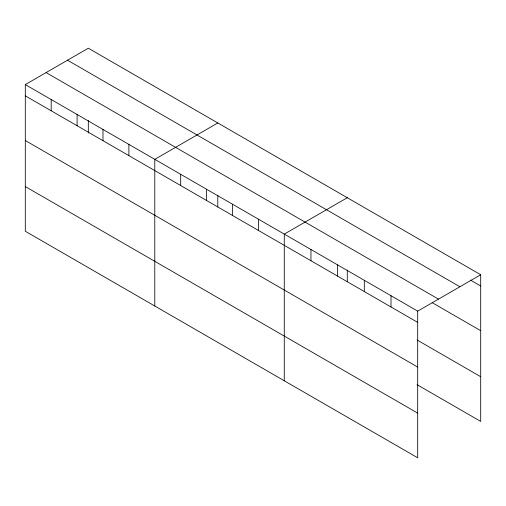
<?xml version="1.0" encoding="UTF-8"?>
<svg xmlns="http://www.w3.org/2000/svg" width="506" height="506" viewBox="0 0 506 506"><rect width="100%" height="100%" fill="white"/><g stroke="black" fill="none" stroke-linecap="round" stroke-linejoin="round"><path stroke-width="0.76" d="M417.684 367.059L417.684 311.133L25.3 84.591L25.3 231.248L417.684 457.791L417.684 367.059L25.3 140.523M417.07 384.674L480.7 421.409L480.7 274.752L88.316 48.209L25.3 84.591M217.801 122.971L154.785 159.352L154.785 306.01M347.287 197.726L284.271 234.107L284.271 380.765M417.684 311.133L480.7 274.752M470.435 280.065L480.7 285.991M67.519 60.214L459.903 286.757M46.097 72.586L438.481 299.128M432.124 302.632L480.7 330.677M25.3 95.83L417.684 322.373M417.07 339.988L480.7 376.717M25.3 186.562L417.684 413.105M390.999 295.725L390.999 306.965M364.32 280.324L364.32 291.564M347.287 270.04L347.287 281.747M337.635 264.916L337.635 276.156M310.956 249.515L310.956 260.754M258.376 219.155L258.376 230.394M232.475 204.203L232.475 215.442M217.801 195.284L217.801 206.986M206.581 189.257L206.581 200.49M180.686 174.304L180.686 185.544M128.891 144.4L128.891 155.639M102.99 129.447L102.99 140.687M88.316 120.523L88.316 133.008M77.095 114.495L77.095 125.735M51.195 99.543L51.195 110.782"/></g></svg>
